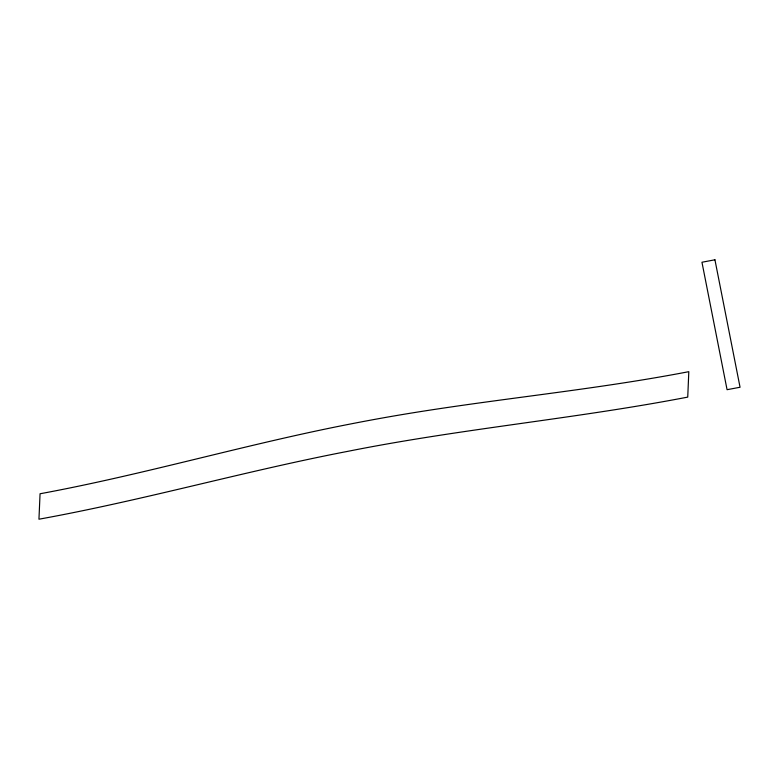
<?xml version="1.0" encoding="UTF-8"?>
<svg xmlns="http://www.w3.org/2000/svg" width="779" height="779" viewBox="0 0 779 779"><rect width="100%" height="100%" fill="white"/><g stroke="black" fill="none" stroke-linecap="round" stroke-linejoin="round"><path stroke-width="1.17" d="M688.49 379.305L687.74 397.105C575.253 418.781 460.856 428.781 348.495 451.207C244.713 471.11 142.966 500.4 38.95 519.204L40.06 493.759C144.008 474.577 245.56 444.4 349.304 424.224A1847.243 1808.195 1.7 0 1 388.273 416.96C488.092 399.442 589.284 390.873 688.811 371.671L688.49 379.305M714.937 259.797L701.957 262.241L727.07 389.695L740.05 387.251L714.937 259.797"/></g></svg>
